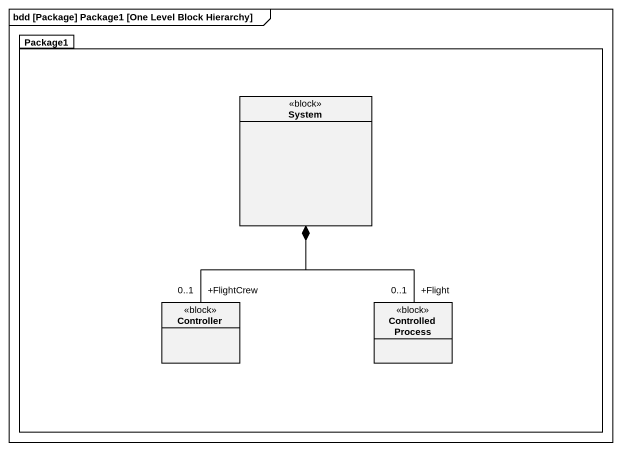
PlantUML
@startuml
mainframe bdd [Package] Package1 [One Level Block Hierarchy]
hide circle
hide empty members
package Package1 {
  class System <<block>>
  class Controller <<block>>
  class "Controlled Process" as Controlled_Process <<block>>
}
Controller "+FlightCrew\n0..1" -up-* System
Controlled_Process "+Flight\n0..1" -up-* System
@enduml
